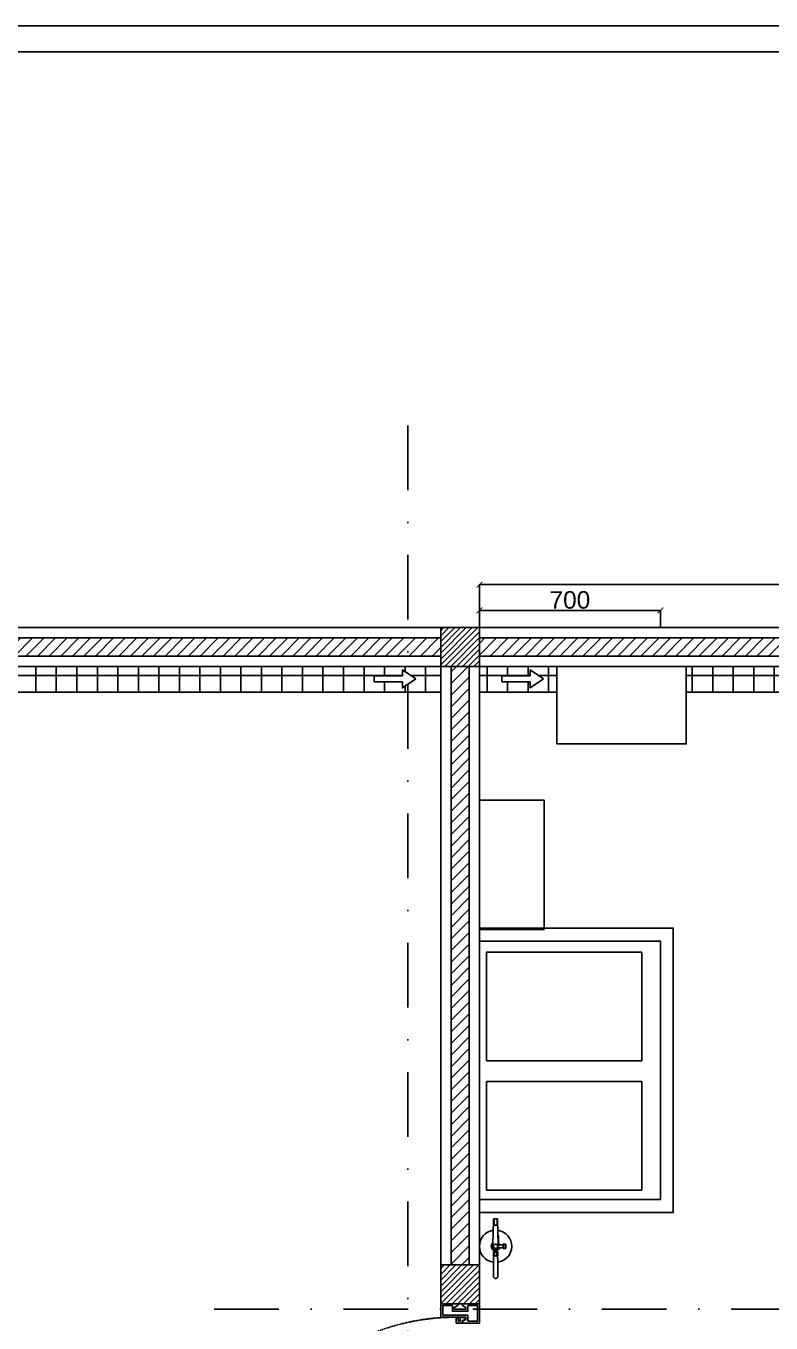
# Model space of a CAD drawing. Header units: millimetres. Extents: x -152054 to 94068, y -14280 to 91468.
# Drawn here: x -83293 to -80410, y 63936 to 68952 of the extents above; entities that cross this region are included whole.
import ezdxf

# ---------------------------------------------------------------- set-up
doc = ezdxf.new("R2010")
doc.units = ezdxf.units.MM
doc.linetypes.add('DASHDOT', pattern=[1, 0.5, -0.25, 0, -0.25])
doc.linetypes.add('HIDDEN', pattern=[0.375, 0.25, -0.125])
doc.layers.add('ALM', color=120, linetype='Continuous')
doc.styles.get("Standard").update_dxf_attribs({"font": 'arial.ttf'})
doc.dimstyles.new('ISO-25', dxfattribs={"dimtxt": 67.5, "dimasz": 22.5, "dimexe": 1.25, "dimexo": 0.625, "dimgap": 5.63, "dimtad": 1, "dimtoh": 1, "dimdec": 0, "dimtxsty": 'Standard', "dimblk": 'ARCHTICK', "dimcen": 2.5, "dimclrd": 40, "dimclre": 40, "dimclrt": 1, "dimadec": 0, "dimazin": 0, "dimtfac": 1, "dimtdec": 0, "dimtmove": 0, "dimatfit": 3, "dimldrblk": 'BOXFILLED', "dimfxl": 1, "dimarcsym": 0})
pattern_1 = [(45, (11677.429, 20720.764), (-11.2253202, 11.2253202), [])]
pattern_2 = [(45, (11677.43, 20720.764), (-22.45064, 22.45064), [])]

# ---------------------------------------------------------------- blocks, each defined once
blk = doc.blocks.new('_ArchTick')
at = {"color": 0, "linetype": 'ByBlock', "const_width": 0.15}
blk.add_lwpolyline([(-0.5, -0.5), (0.5, 0.5)], dxfattribs=at)
blk = doc.blocks.new('*D50')
at = {"color": 40, "lineweight": -2, "transparency": 16777216}
for p, q in [((-81538.3, 66626.3), (-81538.3, 66793.2)), ((-78338.3, 66791.9), (-81538.3, 66791.9)), ((-78338.3, 66626.3), (-78338.3, 66793.2))]:
    blk.add_line(p, q, dxfattribs=at)
at = {"layer": 'Defpoints', "color": 0, "transparency": 16777216}
for p in [(-81538.3, 66791.9), (-81538.3, 66625.7), (-78338.3, 66625.7)]:
    blk.add_point(p, dxfattribs=at)
at = {"color": 40, "lineweight": -2, "transparency": 16777216, "xscale": 22.5, "yscale": 22.5, "zscale": 22.5, "rotation": 180}
blk.add_blockref('_ArchTick', (-81538.3, 66791.9), dxfattribs=at)
at = {"color": 40, "lineweight": -2, "transparency": 16777216, "xscale": 22.5, "yscale": 22.5, "zscale": 22.5}
blk.add_blockref('_ArchTick', (-78338.3, 66791.9), dxfattribs=at)
at = {"color": 1, "transparency": 16777216, "insert": (-79938.3, 66832), "char_height": 67.5, "attachment_point": 5}
blk.add_mtext('3200', dxfattribs=at)
blk = doc.blocks.new('_BoxFilled')
at = {"color": 0, "linetype": 'ByBlock', "lineweight": -2}
blk.add_line((-0.5, 0), (-1, 0), dxfattribs=at)
at = {"color": 0, "linetype": 'ByBlock'}
blk.add_solid([(-0.5, 0.5), (0.5, 0.5), (-0.5, -0.5), (0.5, -0.5)], dxfattribs=at)
blk = doc.blocks.new('*D68')
at = {"color": 40, "lineweight": -2, "transparency": 16777216}
for p, q in [((-81538.3, 66626.3), (-81538.3, 66693.4)), ((-81538.3, 66692.2), (-80838.3, 66692.2)), ((-80838.3, 66626.3), (-80838.3, 66693.4))]:
    blk.add_line(p, q, dxfattribs=at)
at = {"layer": 'Defpoints', "color": 0, "transparency": 16777216}
for p in [(-80838.3, 66692.2), (-81538.3, 66625.7), (-80838.3, 66625.7)]:
    blk.add_point(p, dxfattribs=at)
at = {"color": 40, "lineweight": -2, "transparency": 16777216, "xscale": 22.5, "yscale": 22.5, "zscale": 22.5, "rotation": 180}
blk.add_blockref('_ArchTick', (-81538.3, 66692.2), dxfattribs=at)
at = {"color": 40, "lineweight": -2, "transparency": 16777216, "xscale": 22.5, "yscale": 22.5, "zscale": 22.5}
blk.add_blockref('_ArchTick', (-80838.3, 66692.2), dxfattribs=at)
at = {"color": 1, "transparency": 16777216, "insert": (-81188.3, 66732.3), "char_height": 67.5, "attachment_point": 5}
blk.add_mtext('700', dxfattribs=at)
blk = doc.blocks.new('Fire Extinguisher_top_dwgmodels.com')
at = {"color": 0}
for p, q in [((-111.7, 8), (-47, 8)), ((-34.9, 6.6), (-37.6, 6.6)), ((-34.9, 8), (-34.9, -8)), ((-34.9, 8), (-23.5, 8)), ((-34.9, 4.6), (-23.2, 4.6)), ((-34.8, 5.7), (-23.2, 5.7)), ((-18.9, 6.3), (-18.9, -6.3)), ((-18.9, 6.3), (-13.5, 6.3)), ((-13.5, -10), (-13.5, 10)), ((-13.5, 10), (70.6, 8.9)), ((10.3, 9.7), (10.3, 11.5)), ((10.7, 9.7), (10.7, 11.5)), ((75, 7.5), (102.5, 7.5)), ((76.7, 5.9), (102.5, 5.9)), ((78.5, 0.9), (78.5, -0.9)), ((102.5, 7.5), (102.5, -7.5)), ((-111.7, -8), (-47, -8)), ((-34.9, -6.6), (-37.6, -6.6)), ((-34.9, -4.6), (-23.2, -4.6)), ((-34.9, -8), (-23.5, -8)), ((-34.8, -5.7), (-23.2, -5.7)), ((-18.9, -6.3), (-13.5, -6.3)), ((-13.5, -10), (70.6, -8.9)), ((-8, -38), (-8, -28.4)), ((8, -28.4), (-8, -28.4)), ((-8, -36.1), (8, -36.1)), ((8, -38), (-8, -38)), ((-6, -9.9), (-6, -28.4)), ((6, -9.7), (6, -28.4)), ((8, -38), (8, -28.4)), ((10.3, -9.7), (10.3, -9.7)), ((10.7, -9.9), (10.7, -9.7)), ((10.8, -10.2), (11, -9.9)), ((10.9, -10.4), (38.5, -10.4)), ((10.9, -11.2), (38.5, -11.2)), ((75, -7.5), (102.5, -7.5)), ((76.7, -5.9), (102.5, -5.9))]:
    blk.add_line(p, q, dxfattribs=at)
blk.add_circle((0, 0), 8, dxfattribs=at)
for centre, radius, start, end in [((0, 0), 60, 8.6363, 172.3377), ((-111.7, 0), 8, 90, 270), ((-48.9, -37), 45.1, 75.4552, 87.5164), ((-23.6, 0.6), 7.45, 50.2127, 88.8117), ((-23.3, 7.7), 1.98, 271.9881, 358.9526), ((-25.5, 0), 5.13, 297.4534, 62.5466), ((0, 0), 16, 147.6298, 156.9032), ((0, 0), 16, 37.0611, 141.3809), ((10.5, 11.5), 0.177, 14.0852, 165.9148), ((70.5, 0.9), 8, 0, 89.221), ((0, 0), 60, 187.6623, 351.3637), ((-48.9, 37), 45.1, 272.4836, 284.5448), ((-23.6, -0.6), 7.45, 271.1883, 309.7873), ((-23.3, -7.7), 1.98, 1.0474, 88.0119), ((0, 0), 16, 203.0968, 212.3702), ((0, 0), 16, 218.6191, 247.9757), ((-11.2, -9.9), 0.819, 184.1848, 357.3731), ((0, 0), 16, 292.0243, 310.0558), ((10.5, -11), 1.25, 101.8101, 350.1732), ((10.5, -11), 0.907, 90, 346.3844), ((10.2, -9.7), 0.107, 282.2941, 2.9308), ((10.4, -9.9), 0.229, 277.2272, 346.9737), ((11.1, -10.8), 0.447, 116.5651, 243.4349), ((0, 0), 16, 312.0013, 315.4535), ((10.5, -11), 0.907, 40.2976, 70.7774), ((10.5, -11), 1.25, 27.9629, 66.6982), ((0, 0), 16, 319.3461, 322.9389), ((38.3, -10.8), 0.447, 296.5651, 63.4349), ((70.5, -0.9), 8, 270.779, 0)]:
    blk.add_arc(centre, radius, start, end, dxfattribs=at)

msp = doc.modelspace()

# ---------------------------------------------------------------- hatches: boundary and pattern name
at = {"transparency": 33554559}
h = msp.add_hatch(dxfattribs=at)
h.set_pattern_fill('ANSI31', color=1, scale=5)
h.set_pattern_definition(pattern_1)
h.paths.add_polyline_path([(-86653.3, 66475.7), (-86653.3, 66625.7), (-86803.3, 66625.7), (-86803.3, 66475.7)])
h.paths.add_polyline_path([(-84245.8, 66625.7), (-84245.8, 66475.7), (-84095.8, 66475.7), (-84095.8, 66625.7)])
h.paths.add_polyline_path([(-81538.3, 66475.7), (-81538.3, 66625.7), (-81688.3, 66625.7), (-81688.3, 66475.7)])
h.paths.add_polyline_path([(-78188.3, 66625.7), (-78338.3, 66625.7), (-78338.3, 66475.7), (-78188.3, 66475.7)])
h.paths.add_polyline_path([(-78188.3, 65280.7), (-78338.3, 65280.7), (-78338.3, 65130.7), (-78188.3, 65130.7)])
h.paths.add_polyline_path([(-77763.3, 65130.7), (-77613.3, 65130.7), (-77613.3, 65280.7), (-77763.3, 65280.7)])
h.paths.add_polyline_path([(-77613.3, 61315.7), (-77763.3, 61315.7), (-77763.3, 61165.7), (-77613.3, 61165.7)])
h.paths.add_polyline_path([(-78498.3, 61165.7), (-78498.3, 61315.7), (-78698.3, 61315.7), (-78698.3, 61165.7)])
h.paths.add_polyline_path([(-81538.3, 61165.7), (-81338.3, 61165.7), (-81338.3, 61315.7), (-81538.3, 61315.7)])
h.paths.add_polyline_path([(-81688.3, 61315.7), (-81538.3, 61315.7), (-81538.3, 61465.7), (-81688.3, 61465.7)])
h.paths.add_polyline_path([(-83113.3, 61165.7), (-83113.3, 61315.7), (-83313.3, 61315.7), (-83313.3, 61165.7)])
h.paths.add_polyline_path([(-81538.3, 62960.7), (-81538.3, 63110.7), (-81688, 63110.7), (-81688, 62960.7)])
h.paths.add_polyline_path([(-85953, 61315.7), (-86153, 61315.7), (-86153, 61165.7), (-85953, 61165.7)])
h.paths.add_polyline_path([(-86653.3, 61165.7), (-86653.3, 61315.7), (-86803.3, 61315.7), (-86803.3, 61165.7)])
h.paths.add_polyline_path([(-86803.3, 62475.7), (-86653.3, 62475.7), (-86653.3, 62625.7), (-86803.3, 62625.7)])
h.paths.add_polyline_path([(-87803.3, 62475.7), (-87803.3, 62625.7), (-87953.3, 62625.7), (-87953.3, 62475.7)])
h.paths.add_polyline_path([(-86653.3, 64625.7), (-86803.3, 64625.7), (-86803.3, 64475.7), (-86653.3, 64475.7)])
h.paths.add_polyline_path([(-87803.3, 64475.7), (-87803.3, 64625.7), (-87953.3, 64625.7), (-87953.3, 64475.7)])
h = msp.add_hatch()
h.set_pattern_fill('ANSI31', color=1, scale=10)
h.set_pattern_definition(pattern_2)
h.paths.add_polyline_path([(-81688.3, 66515.7), (-81688.3, 66585.7), (-84095.8, 66585.7), (-84095.8, 66515.7)])
h = msp.add_hatch()
h.set_pattern_fill('ANSI31', color=1, scale=10)
h.set_pattern_definition(pattern_2)
h.paths.add_polyline_path([(-81538.3, 66585.7), (-81538.3, 66515.7), (-78338.3, 66515.7), (-78338.3, 66585.7)])
h = msp.add_hatch()
h.set_pattern_fill('ANSI37', color=4, scale=25, angle=45)
h.set_pattern_definition([(90, (11677.43, 20720.764), (-79.375, 0), []), (180, (11677.43, 20720.764), (0, -79.375), [])])
h.paths.add_polyline_path([(-78338.3, 66475.7), (-80738.3, 66475.7), (-80738.3, 66375.7), (-78338.3, 66375.7)])
h.paths.add_polyline_path([(-79494.6, 66437.3), (-79384.4, 66437.5), (-79384.5, 66460.7), (-79333.4, 66425.9), (-79384.4, 66391), (-79384.4, 66414.2), (-79494.5, 66414.1)], flags=16)
h.paths.add_polyline_path([(-80062.8, 66417.5), (-80113.8, 66382.6), (-80113.8, 66405.8), (-80223.9, 66405.6), (-80224, 66428.9), (-80113.9, 66429), (-80113.9, 66452.3)], flags=16)
h.paths.add_polyline_path([(-78465, 66425.7, -1), (-78544.9, 66425.7, -1)], flags=16)
h.paths.add_polyline_path([(-78471.5, 66425.7, -1), (-78538.4, 66425.7, -1)], flags=0)
h.paths.add_polyline_path([(-81238.3, 66475.7), (-81538.3, 66475.7), (-81538.3, 66375.7), (-81238.3, 66375.7)])
h.paths.add_polyline_path([(-81451.6, 66438.7), (-81341.4, 66438.8), (-81341.5, 66462.1), (-81290.4, 66427.3), (-81341.4, 66392.4), (-81341.4, 66415.6), (-81451.5, 66415.4)], flags=16)
h.paths.add_polyline_path([(-81688.3, 66475.7), (-86653.3, 66475.7), (-86653.3, 66375.7), (-81688.3, 66375.7)])
h.paths.add_polyline_path([(-84325.8, 66424.7), (-84376.8, 66389.8), (-84376.9, 66413), (-84487, 66412.9), (-84487, 66436.1), (-84376.9, 66436.3), (-84376.9, 66459.5)], flags=16)
h.paths.add_polyline_path([(-81946.3, 66415.4), (-81946.3, 66438.6), (-81836.2, 66438.8), (-81836.2, 66462), (-81785.1, 66427.3), (-81836.1, 66392.3), (-81836.2, 66415.6)], flags=16)
h.paths.add_polyline_path([(-86381.3, 66423), (-86432.3, 66388.1), (-86432.4, 66411.3), (-86542.5, 66411.1), (-86542.5, 66434.4), (-86432.4, 66434.5), (-86432.4, 66457.8)], flags=16)
h.paths.add_polyline_path([(-86803.3, 66475.7), (-87803.3, 66475.7), (-87803.3, 66375.7), (-86803.3, 66375.7)])
h.paths.add_polyline_path([(-87181.7, 66421.6), (-87232.7, 66386.7), (-87232.7, 66409.9), (-87342.8, 66409.8), (-87342.8, 66433), (-87232.7, 66433.2), (-87232.8, 66456.4)], flags=16)
h = msp.add_hatch()
h.set_pattern_fill('ANSI31', color=1, scale=10)
h.set_pattern_definition(pattern_2)
h.paths.add_polyline_path([(-81578.3, 66475.7), (-81648.3, 66475.7), (-81648.3, 64161.1), (-81578.3, 64161.1)])
h = msp.add_hatch(dxfattribs=at)
h.set_pattern_fill('ANSI31', color=1, scale=5)
h.set_pattern_definition(pattern_1)
h.paths.add_polyline_path([(-81538.3, 64161.1), (-81688.3, 64161.1), (-81688.3, 64011.1), (-81538.3, 64011.1)])

# ---------------------------------------------------------------- linework, layer by layer
at = {"linetype": 'DASHDOT', "ltscale": 500}
msp.add_line((-81815.5, 67406.6), (-81815.5, 60498.3), dxfattribs=at)
for points in [[(-90317.5, 68952.4), (-73891.2, 68952.4), (-73891.2, 56710.7), (-90317.5, 56710.7)], [(-90217.5, 68852.4), (-73991.2, 68852.4), (-73991.2, 56810.7), (-90217.5, 56810.7)], [(-81538.3, 66475.7), (-81688.3, 66475.7), (-81688.3, 66625.7), (-81538.3, 66625.7)], [(-81538.3, 64011.1), (-81688.3, 64011.1), (-81688.3, 64161.1), (-81538.3, 64161.1)]]:
    msp.add_lwpolyline(points, close=True)
for points in [[(-81688.3, 66625.7), (-87953.3, 66625.7)], [(-81688.3, 66625.7), (-78188.3, 66625.7), (-78188.3, 65280.7), (-77613.3, 65280.7), (-77613.3, 61165.7), (-78648.3, 61165.7)], [(-81688.3, 66585.7), (-84095.8, 66585.7)], [(-81538.3, 66585.7), (-78338.3, 66585.7)], [(-84095.8, 66515.7), (-81688.3, 66515.7)], [(-81538.3, 66515.7), (-78338.3, 66515.7)], [(-81688.3, 66475.7), (-86653.3, 66475.7)], [(-86653.3, 66475.7), (-81688.3, 66475.7)], [(-81688.3, 63956.8), (-81688.3, 66475.7)], [(-81648.3, 64161.1), (-81648.3, 66475.7)], [(-81578.3, 64161.1), (-81578.3, 66475.7)], [(-81538.3, 63936.2), (-81538.3, 66475.7), (-78338.3, 66475.7), (-78338.3, 65130.7), (-77763.3, 65130.7), (-77763.3, 61315.7), (-78498.3, 61315.7), (-78498.3, 61510.7), (-78698.3, 61510.7), (-78698.3, 61315.7)], [(-81538.3, 66475.7), (-78338.3, 66475.7)], [(-81238.3, 66475.7), (-80738.3, 66475.7), (-80738.3, 66175.7), (-81238.3, 66175.7), (-81238.3, 66475.7)], [(-81946.3, 66438.6), (-81836.2, 66438.8)], [(-81946.3, 66438.6), (-81946.3, 66415.4)], [(-81946.3, 66415.4), (-81836.2, 66415.6)], [(-81836.2, 66438.8), (-81836.2, 66462), (-81785.1, 66427.3)], [(-81836.2, 66415.6), (-81836.1, 66392.3), (-81785.1, 66427.3)], [(-81451.6, 66438.7), (-81341.4, 66438.8)], [(-81451.6, 66438.7), (-81451.5, 66415.4)], [(-81451.5, 66415.4), (-81341.4, 66415.6)], [(-81341.4, 66438.8), (-81341.5, 66462.1), (-81290.4, 66427.3)], [(-81341.4, 66415.6), (-81341.4, 66392.4), (-81290.4, 66427.3)], [(-86653.3, 66375.7), (-81688.3, 66375.7)], [(-81538.3, 66375.7), (-81238.3, 66375.7)], [(-80738.3, 66375.7), (-78338.3, 66375.7)], [(-81538.3, 65958.4), (-81288.3, 65958.4), (-81288.3, 65458.4), (-81538.3, 65458.4), (-81538.3, 65958.4)], [(-81538.3, 65463.5), (-80788.3, 65463.5), (-80788.3, 64363.5), (-81538.3, 64363.5)], [(-81538.3, 65413.5), (-80838.3, 65413.5), (-80838.3, 64413.5), (-81538.3, 64413.5), (-81538.3, 65413.5)], [(-80910.5, 65370.5), (-81510.5, 65370.5), (-81510.5, 64950.5), (-80910.5, 64950.5), (-80910.5, 65370.5)], [(-80910.5, 64869.9), (-81510.5, 64869.9), (-81510.5, 64449.9), (-80910.5, 64449.9), (-80910.5, 64869.9)], [(-81538.3, 64011.1), (-81688.3, 64011.1)]]:
    msp.add_lwpolyline(points)
msp.add_lwpolyline([(-82564.6, 63989.5), (-75539.1, 63989.5), (-75539.1, 64803.4)], dxfattribs=at)
at = {"layer": 'ALM'}
for points in [[(-81590.7, 63958.7), (-81590.7, 63950.4), (-81604.2, 63943.7), (-81604.2, 63936.2), (-81538.3, 63936.2), (-81538.3, 64011.1), (-81604.2, 64011.1), (-81604.2, 64003.6), (-81590.7, 63996.8), (-81590.7, 63989.4), (-81613.1, 63989.4), (-81635.6, 63989.4), (-81635.6, 63996.8), (-81622.1, 64003.6), (-81622.1, 64011.1), (-81688, 64011.1), (-81688, 63958.7)], [(-81680.5, 63966.1), (-81680.5, 64003.6), (-81643.1, 64003.6), (-81643.1, 63981.9), (-81613.1, 63981.9), (-81583.2, 63981.9), (-81583.2, 64003.6), (-81545.7, 64003.6), (-81545.7, 63943.7), (-81583.2, 63943.7), (-81583.2, 63966.1)], [(-81605.6, 63936.2), (-81605.6, 63944.6), (-81592.2, 63951.3), (-81592.2, 63957.2), (-81613.1, 63957.2), (-81613.1, 63943.7), (-81620.6, 63943.7), (-81620.6, 63957.2), (-81628.1, 63957.2), (-81628.1, 63936.2)]]:
    msp.add_lwpolyline(points, close=True, dxfattribs=at)
at = {"layer": 'ALM', "color": 251, "linetype": 'HIDDEN', "ltscale": 0.35}
msp.add_arc((-81631, 63096.8), 861.9, 89.8287, 171.5777, dxfattribs=at)

# ---------------------------------------------------------------- block references
at = {"xscale": 1.041799406047062, "yscale": 1.041799406047062, "zscale": 1.041799406047062, "rotation": 89.99999999999999}
msp.add_blockref('Fire Extinguisher_top_dwgmodels.com', (-81475.8, 64233), dxfattribs=at)

# ---------------------------------------------------------------- dimensions: what is measured, and where the dimension line sits
for base, p1, p2, picture, middle in [((-81538.3, 66791.9), (-78338.3, 66625.7), (-81538.3, 66625.7), '*D50', (-79938.3, 66832)), ((-80838.3, 66692.2), (-81538.3, 66625.7), (-80838.3, 66625.7), '*D68', (-81188.3, 66732.3))]:
    dim = msp.add_linear_dim(base=base, p1=p1, p2=p2, dimstyle='ISO-25')
    dim.commit()
    dim.dimension.update_dxf_attribs({"geometry": picture, "text_midpoint": middle})

doc.saveas('drawing.dxf')
